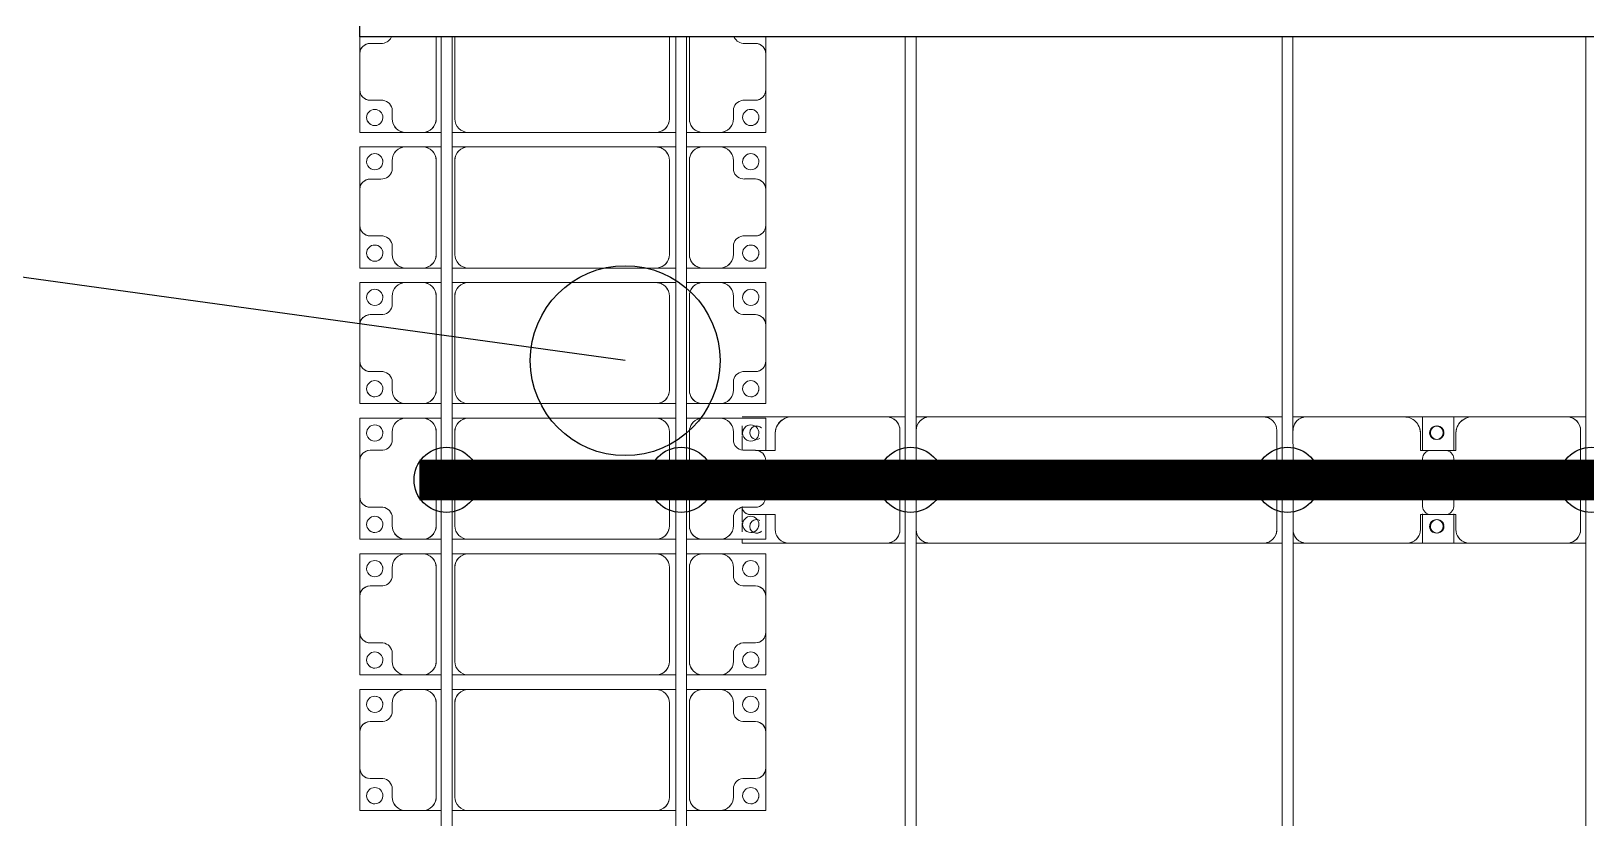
# Model space of a CAD drawing. Header units: millimetres. Extents: x -248177 to 167033, y 156986 to 268923.
# Drawn here: x -242366 to -236632, y 193500 to 196400 of the extents above; entities that cross this region are included whole.
import ezdxf

# ---------------------------------------------------------------- set-up
doc = ezdxf.new("R2010")
doc.units = ezdxf.units.MM
for name, color, linetype, lineweight in [('A-DETL-MBND', 5, 'Continuous', 9), ('A-GENM', 13, 'Continuous', 9), ('S-BEAM', 12, 'Continuous', 9)]:
    doc.layers.add(name, color=color, linetype=linetype, lineweight=lineweight)
for name, color, linetype in [('GC-BICH NEO', 6, 'Continuous'), ('GC-DAY NEO', 5, 'Continuous'), ('GC-HOP 40x60 GIA CUONG', 1, 'Continuous')]:
    doc.layers.add(name, color=color, linetype=linetype)

# ---------------------------------------------------------------- blocks, each defined once
blk = doc.blocks.new('Dai phaodi lai - DẢI PHAO ĐI LẠI-17681-BỐ TRÍ KHUNG KẾT CẤU BÈ PIN 02')
at = {"layer": 'A-GENM', "color": 7}
for p, q in [((38371.2, 748.4), (38433.1, 748.4)), ((38433.1, 748.4), (38371.2, 748.4)), ((38566.9, 748.4), (38433.1, 748.4)), ((38566.9, 748.4), (38723.2, 748.4)), ((38723.2, 748.4), (38566.9, 748.4)), ((38723.2, 748.4), (38723.2, 579.3)), ((38723.2, 579.3), (38723.2, 748.4)), ((38776.8, 748.4), (38933.1, 748.4)), ((38776.8, 579.3), (38776.8, 748.4)), ((38776.8, 748.4), (38776.8, 579.3)), ((38933.1, 748.4), (38776.8, 748.4)), ((39066.9, 748.4), (38933.1, 748.4)), ((39066.9, 748.4), (39223.2, 748.4)), ((39223.2, 748.4), (39066.9, 748.4)), ((39223.2, 748.4), (39223.2, 579.3)), ((39223.2, 579.3), (39223.2, 748.4)), ((39276.8, 748.4), (39433.1, 748.4)), ((39276.8, 579.3), (39276.8, 748.4)), ((39276.8, 748.4), (39276.8, 579.3)), ((39433.1, 748.4), (39276.8, 748.4)), ((39566.9, 748.4), (39433.1, 748.4)), ((39566.9, 748.4), (39723.2, 748.4)), ((39723.2, 748.4), (39566.9, 748.4)), ((39723.2, 748.4), (39723.2, 579.3)), ((39723.2, 579.3), (39723.2, 748.4)), ((39776.8, 748.4), (39895.4, 748.4)), ((39776.8, 579.3), (39776.8, 748.4)), ((39776.8, 748.4), (39776.8, 579.3)), ((39895.4, 748.4), (39776.8, 748.4)), ((40066.9, 748.4), (39933.1, 748.4)), ((40131.9, 748.4), (40223.2, 748.4)), ((40223.2, 748.4), (40131.9, 748.4)), ((40223.2, 748.4), (40223.2, 579.3)), ((40223.2, 579.3), (40223.2, 748.4)), ((40276.8, 748.4), (40433.1, 748.4)), ((40276.8, 579.3), (40276.8, 748.4)), ((40276.8, 748.4), (40276.8, 579.3)), ((40433.1, 748.4), (40276.8, 748.4)), ((40566.9, 748.4), (40433.1, 748.4)), ((40566.9, 748.4), (40723.2, 748.4)), ((40723.2, 748.4), (40566.9, 748.4)), ((40723.2, 748.4), (40723.2, 579.3)), ((40723.2, 579.3), (40723.2, 748.4)), ((40776.8, 748.4), (40933.1, 748.4)), ((40776.8, 579.3), (40776.8, 748.4)), ((40776.8, 748.4), (40776.8, 579.3)), ((40933.1, 748.4), (40776.8, 748.4)), ((41066.9, 748.4), (40933.1, 748.4)), ((41066.9, 748.4), (41223.2, 748.4)), ((41223.2, 748.4), (41066.9, 748.4)), ((41223.2, 748.4), (41223.2, 579.3)), ((41223.2, 579.3), (41223.2, 748.4)), ((38395.1, 710.4), (38395.1, 670.7)), ((38604.9, 670.7), (38604.9, 710.4)), ((38895.1, 710.4), (38895.1, 670.7)), ((39104.9, 670.7), (39104.9, 710.4)), ((39395.1, 710.4), (39395.1, 670.7)), ((39604.9, 670.7), (39604.9, 710.4)), ((39895.1, 710.4), (39895.1, 670.7)), ((40104.9, 670.7), (40104.9, 710.4)), ((40395.1, 710.4), (40395.1, 670.7)), ((40604.9, 670.7), (40604.9, 710.4)), ((40895.1, 710.4), (40895.1, 670.7)), ((41104.9, 670.7), (41104.9, 710.4)), ((38673.2, 629.3), (38635.7, 629.3)), ((38723.2, 516.7), (38723.2, 579.3)), ((38776.8, 579.3), (38776.8, 516.7)), ((38864.3, 629.3), (38826.8, 629.3)), ((39173.2, 629.3), (39135.7, 629.3)), ((39223.2, 516.7), (39223.2, 579.3)), ((39276.8, 579.3), (39276.8, 516.7)), ((39364.3, 629.3), (39326.8, 629.3)), ((39673.2, 629.3), (39635.7, 629.3)), ((39723.2, 516.7), (39723.2, 579.3)), ((39776.8, 579.3), (39776.8, 516.7)), ((39864.3, 629.3), (39826.8, 629.3)), ((40173.2, 629.3), (40135.7, 629.3)), ((40223.2, 516.7), (40223.2, 579.3)), ((40276.8, 579.3), (40276.8, 516.7)), ((40364.3, 629.3), (40326.8, 629.3)), ((40673.2, 629.3), (40635.7, 629.3)), ((40723.2, 516.7), (40723.2, 579.3)), ((40776.8, 579.3), (40776.8, 516.7)), ((40864.3, 629.3), (40826.8, 629.3)), ((41173.2, 629.3), (41135.7, 629.3)), ((41223.2, 516.7), (41223.2, 579.3)), ((38723.2, 516.7), (38723.2, 456.7)), ((38723.2, 516.7), (38723.2, 456.7)), ((38776.8, 456.7), (38776.8, 516.7)), ((38776.8, 456.7), (38776.8, 516.7)), ((39223.2, 516.7), (39223.2, 456.7)), ((39223.2, 516.7), (39223.2, 456.7)), ((39276.8, 456.7), (39276.8, 516.7)), ((39276.8, 456.7), (39276.8, 516.7)), ((39723.2, 516.7), (39723.2, 456.7)), ((39723.2, 516.7), (39723.2, 456.7)), ((39776.8, 456.7), (39776.8, 516.7)), ((39776.8, 456.7), (39776.8, 516.7)), ((40223.2, 516.7), (40223.2, 456.7)), ((40223.2, 516.7), (40223.2, 456.7)), ((40276.8, 456.7), (40276.8, 516.7)), ((40276.8, 456.7), (40276.8, 516.7)), ((40723.2, 516.7), (40723.2, 456.7)), ((40723.2, 516.7), (40723.2, 456.7)), ((40776.8, 456.7), (40776.8, 516.7)), ((40776.8, 456.7), (40776.8, 516.7)), ((41223.2, 516.7), (41223.2, 456.7)), ((41223.2, 516.7), (41223.2, 456.7)), ((38371.2, 466.7), (38673.2, 466.7)), ((38826.8, 466.7), (39173.2, 466.7)), ((39326.8, 466.7), (39673.2, 466.7)), ((39826.8, 466.7), (40173.2, 466.7)), ((40326.8, 466.7), (40673.2, 466.7)), ((40826.8, 466.7), (41173.2, 466.7)), ((38723.2, 416.7), (38723.2, 343.3)), ((38723.2, 416.7), (38723.2, 343.3)), ((38776.8, 343.3), (38776.8, 416.7)), ((38776.8, 343.3), (38776.8, 416.7)), ((39223.2, 416.7), (39223.2, 343.3)), ((39223.2, 416.7), (39223.2, 343.3)), ((39276.8, 343.3), (39276.8, 416.7)), ((39276.8, 343.3), (39276.8, 416.7)), ((39723.2, 416.7), (39723.2, 343.3)), ((39723.2, 416.7), (39723.2, 343.3)), ((39776.8, 343.3), (39776.8, 416.7)), ((39776.8, 343.3), (39776.8, 416.7)), ((40223.2, 416.7), (40223.2, 343.3)), ((40223.2, 416.7), (40223.2, 343.3)), ((40276.8, 343.3), (40276.8, 416.7)), ((40276.8, 343.3), (40276.8, 416.7)), ((40723.2, 416.7), (40723.2, 343.3)), ((40723.2, 416.7), (40723.2, 343.3)), ((40776.8, 343.3), (40776.8, 416.7)), ((40776.8, 343.3), (40776.8, 416.7)), ((41223.2, 416.7), (41223.2, 343.3)), ((41223.2, 416.7), (41223.2, 343.3)), ((38673.2, 393.3), (38371.2, 393.3)), ((39173.2, 393.3), (38826.8, 393.3)), ((39673.2, 393.3), (39326.8, 393.3)), ((40173.2, 393.3), (39826.8, 393.3)), ((40673.2, 393.3), (40326.8, 393.3)), ((41173.2, 393.3), (40826.8, 393.3)), ((38723.2, -348.3), (38723.2, 343.3)), ((38776.8, 343.3), (38776.8, -348.3)), ((39223.2, -348.3), (39223.2, 343.3)), ((39276.8, 343.3), (39276.8, -348.3)), ((39723.2, -348.3), (39723.2, 343.3)), ((39776.8, 343.3), (39776.8, -348.3)), ((40223.2, -348.3), (40223.2, 343.3)), ((40276.8, 343.3), (40276.8, -348.3)), ((40723.2, -348.3), (40723.2, 343.3)), ((40776.8, 343.3), (40776.8, -348.3)), ((41223.2, -348.3), (41223.2, 343.3)), ((38371.2, -398.3), (38673.2, -398.3)), ((38723.2, -348.3), (38723.2, -408.3)), ((38723.2, -348.3), (38723.2, -408.3)), ((38776.8, -408.3), (38776.8, -348.3)), ((38776.8, -408.3), (38776.8, -348.3)), ((38826.8, -398.3), (39173.2, -398.3)), ((39223.2, -348.3), (39223.2, -408.3)), ((39223.2, -348.3), (39223.2, -408.3)), ((39276.8, -408.3), (39276.8, -348.3)), ((39276.8, -408.3), (39276.8, -348.3)), ((39326.8, -398.3), (39673.2, -398.3)), ((39723.2, -348.3), (39723.2, -408.3)), ((39723.2, -348.3), (39723.2, -408.3)), ((39776.8, -408.3), (39776.8, -348.3)), ((39776.8, -408.3), (39776.8, -348.3)), ((39826.8, -398.3), (40173.2, -398.3)), ((40223.2, -348.3), (40223.2, -408.3)), ((40223.2, -348.3), (40223.2, -408.3)), ((40276.8, -408.3), (40276.8, -348.3)), ((40276.8, -408.3), (40276.8, -348.3)), ((40326.8, -398.3), (40673.2, -398.3)), ((40723.2, -348.3), (40723.2, -408.3)), ((40723.2, -348.3), (40723.2, -408.3)), ((40776.8, -408.3), (40776.8, -348.3)), ((40776.8, -408.3), (40776.8, -348.3)), ((40826.8, -398.3), (41173.2, -398.3)), ((41223.2, -348.3), (41223.2, -408.3)), ((41223.2, -348.3), (41223.2, -408.3)), ((38723.2, -448.3), (38723.2, -516.7)), ((38723.2, -448.3), (38723.2, -516.7)), ((38776.8, -516.7), (38776.8, -448.3)), ((38776.8, -516.7), (38776.8, -448.3)), ((39223.2, -448.3), (39223.2, -516.7)), ((39223.2, -448.3), (39223.2, -516.7)), ((39276.8, -516.7), (39276.8, -448.3)), ((39276.8, -516.7), (39276.8, -448.3)), ((39723.2, -448.3), (39723.2, -516.7)), ((39723.2, -448.3), (39723.2, -516.7)), ((39776.8, -516.7), (39776.8, -448.3)), ((39776.8, -516.7), (39776.8, -448.3)), ((40223.2, -448.3), (40223.2, -516.7)), ((40223.2, -448.3), (40223.2, -516.7)), ((40276.8, -516.7), (40276.8, -448.3)), ((40276.8, -516.7), (40276.8, -448.3)), ((40723.2, -448.3), (40723.2, -516.7)), ((40723.2, -448.3), (40723.2, -516.7)), ((40776.8, -516.7), (40776.8, -448.3)), ((40776.8, -516.7), (40776.8, -448.3)), ((41223.2, -448.3), (41223.2, -516.7)), ((41223.2, -448.3), (41223.2, -516.7)), ((38673.2, -466.7), (38371.2, -466.7)), ((39173.2, -466.7), (38826.8, -466.7)), ((39673.2, -466.7), (39326.8, -466.7)), ((40173.2, -466.7), (39826.8, -466.7)), ((40673.2, -466.7), (40326.8, -466.7)), ((41173.2, -466.7), (40826.8, -466.7)), ((38723.2, -579.3), (38723.2, -516.7)), ((38776.8, -516.7), (38776.8, -579.3)), ((39223.2, -579.3), (39223.2, -516.7)), ((39276.8, -516.7), (39276.8, -579.3)), ((39723.2, -579.3), (39723.2, -516.7)), ((39776.8, -516.7), (39776.8, -579.3)), ((40223.2, -579.3), (40223.2, -516.7)), ((40276.8, -516.7), (40276.8, -579.3)), ((40723.2, -579.3), (40723.2, -516.7)), ((40776.8, -516.7), (40776.8, -579.3)), ((41223.2, -579.3), (41223.2, -516.7)), ((38635.7, -629.3), (38673.2, -629.3)), ((38723.2, -579.3), (38723.2, -748.4)), ((38723.2, -748.4), (38723.2, -579.3)), ((38776.8, -748.4), (38776.8, -579.3)), ((38776.8, -579.3), (38776.8, -748.4)), ((38826.8, -629.3), (38864.3, -629.3)), ((39135.7, -629.3), (39173.2, -629.3)), ((39223.2, -579.3), (39223.2, -748.4)), ((39223.2, -748.4), (39223.2, -579.3)), ((39276.8, -748.4), (39276.8, -579.3)), ((39276.8, -579.3), (39276.8, -748.4)), ((39326.8, -629.3), (39364.3, -629.3)), ((39635.7, -629.3), (39673.2, -629.3)), ((39723.2, -579.3), (39723.2, -748.4)), ((39723.2, -748.4), (39723.2, -579.3)), ((39776.8, -748.4), (39776.8, -579.3)), ((39776.8, -579.3), (39776.8, -748.4)), ((39826.8, -629.3), (39864.3, -629.3)), ((40135.7, -629.3), (40173.2, -629.3)), ((40223.2, -579.3), (40223.2, -748.4)), ((40223.2, -748.4), (40223.2, -579.3)), ((40276.8, -748.4), (40276.8, -579.3)), ((40276.8, -579.3), (40276.8, -748.4)), ((40326.8, -629.3), (40364.3, -629.3)), ((40635.7, -629.3), (40673.2, -629.3)), ((40723.2, -579.3), (40723.2, -748.4)), ((40723.2, -748.4), (40723.2, -579.3)), ((40776.8, -748.4), (40776.8, -579.3)), ((40776.8, -579.3), (40776.8, -748.4)), ((40826.8, -629.3), (40864.3, -629.3)), ((41135.7, -629.3), (41173.2, -629.3)), ((41223.2, -579.3), (41223.2, -748.4)), ((41223.2, -748.4), (41223.2, -579.3)), ((38395.1, -670.7), (38395.1, -710.4)), ((38604.9, -710.4), (38604.9, -670.7)), ((38895.1, -670.7), (38895.1, -710.4)), ((39104.9, -710.4), (39104.9, -670.7)), ((39395.1, -670.7), (39395.1, -710.4)), ((39604.9, -710.4), (39604.9, -670.7)), ((39895.1, -670.7), (39895.1, -710.4)), ((40104.9, -710.4), (40104.9, -670.7)), ((40395.1, -670.7), (40395.1, -710.4)), ((40604.9, -710.4), (40604.9, -670.7)), ((40895.1, -670.7), (40895.1, -710.4)), ((41104.9, -710.4), (41104.9, -670.7)), ((38433.1, -748.4), (38371.2, -748.4)), ((38371.2, -748.4), (38433.1, -748.4)), ((38433.1, -748.4), (38566.9, -748.4)), ((38723.2, -748.4), (38566.9, -748.4)), ((38566.9, -748.4), (38723.2, -748.4)), ((38933.1, -748.4), (38776.8, -748.4)), ((38776.8, -748.4), (38933.1, -748.4)), ((38933.1, -748.4), (39066.9, -748.4)), ((39223.2, -748.4), (39066.9, -748.4)), ((39066.9, -748.4), (39223.2, -748.4)), ((39433.1, -748.4), (39276.8, -748.4)), ((39276.8, -748.4), (39433.1, -748.4)), ((39433.1, -748.4), (39566.9, -748.4)), ((39723.2, -748.4), (39566.9, -748.4)), ((39566.9, -748.4), (39723.2, -748.4)), ((39933.1, -748.4), (39776.8, -748.4)), ((39776.8, -748.4), (39933.1, -748.4)), ((39933.1, -748.4), (40066.9, -748.4)), ((40223.2, -748.4), (40066.9, -748.4)), ((40066.9, -748.4), (40223.2, -748.4)), ((40433.1, -748.4), (40276.8, -748.4)), ((40276.8, -748.4), (40433.1, -748.4)), ((40433.1, -748.4), (40566.9, -748.4)), ((40723.2, -748.4), (40566.9, -748.4)), ((40566.9, -748.4), (40723.2, -748.4)), ((40933.1, -748.4), (40776.8, -748.4)), ((40776.8, -748.4), (40933.1, -748.4)), ((40933.1, -748.4), (41066.9, -748.4)), ((41223.2, -748.4), (41066.9, -748.4)), ((41066.9, -748.4), (41223.2, -748.4))]:
    blk.add_line(p, q, dxfattribs=at)
for centre, radius, start, end in [((38433.1, 710.4), 38, 90, 180), ((38433.1, 710.4), 38, 90, 180), ((38433.1, 710.4), 38, 90, 105), ((38433.1, 710.4), 38, 90, 105), ((38566.9, 710.4), 38, 0, 90), ((38566.9, 710.4), 38, 75, 90), ((38566.9, 710.4), 38, 0, 90), ((38566.9, 710.4), 38, 75, 90), ((38933.1, 710.4), 38, 90, 180), ((38933.1, 710.4), 38, 90, 180), ((38933.1, 710.4), 38, 90, 105), ((38933.1, 710.4), 38, 90, 105), ((39066.9, 710.4), 38, 0, 90), ((39066.9, 710.4), 38, 75, 90), ((39066.9, 710.4), 38, 0, 90), ((39066.9, 710.4), 38, 75, 90), ((39433.1, 710.4), 38, 90, 180), ((39433.1, 710.4), 38, 90, 180), ((39433.1, 710.4), 38, 90, 105), ((39433.1, 710.4), 38, 90, 105), ((39566.9, 710.4), 38, 360, 90), ((39566.9, 710.4), 38, 75, 90), ((39566.9, 710.4), 38, 360, 90), ((39566.9, 710.4), 38, 75, 90), ((39933.1, 710.4), 38, 90, 180), ((40066.9, 710.4), 38, 0, 90), ((40433.1, 710.4), 38, 90, 180), ((40433.1, 710.4), 38, 90, 180), ((40433.1, 710.4), 38, 90, 105), ((40433.1, 710.4), 38, 90, 105), ((40566.9, 710.4), 38, 360, 90), ((40566.9, 710.4), 38, 75, 90), ((40566.9, 710.4), 38, 360, 90), ((40566.9, 710.4), 38, 75, 90), ((40933.1, 710.4), 38, 90, 180), ((40933.1, 710.4), 38, 90, 180), ((40933.1, 710.4), 38, 90, 105), ((40933.1, 710.4), 38, 90, 105), ((41066.9, 710.4), 38, 0, 90), ((41066.9, 710.4), 38, 75, 90), ((41066.9, 710.4), 38, 0, 90), ((41066.9, 710.4), 38, 75, 90), ((38433.1, 710.4), 38, 120, 180), ((38433.1, 710.4), 38, 120, 180), ((38566.9, 710.4), 38, 0, 60), ((38566.9, 710.4), 38, 0, 60), ((38668.4, 693.3), 30, 90, 270), ((38668.4, 693.3), 30, 90, 270), ((38668.4, 693.3), 30, 270, 90), ((38668.4, 693.3), 30, 0, 90), ((38831.6, 693.3), 30, 90, 270), ((38831.6, 693.3), 30, 90, 180), ((38831.6, 693.3), 30, 270, 90), ((38831.6, 693.3), 30, 270, 90), ((38933.1, 710.4), 38, 120, 180), ((38933.1, 710.4), 38, 120, 180), ((39066.9, 710.4), 38, 0, 60), ((39066.9, 710.4), 38, 0, 60), ((39168.4, 693.3), 30, 90, 270), ((39168.4, 693.3), 30, 90, 270), ((39168.4, 693.3), 30, 270, 90), ((39168.4, 693.3), 30, 0, 90), ((39331.6, 693.3), 30, 90, 270), ((39331.6, 693.3), 30, 90, 180), ((39331.6, 693.3), 30, 270, 90), ((39331.6, 693.3), 30, 270, 90), ((39433.1, 710.4), 38, 120, 180), ((39433.1, 710.4), 38, 120, 180), ((39566.9, 710.4), 38, 360, 60), ((39566.9, 710.4), 38, 0, 60), ((39668.4, 693.3), 30, 90, 270), ((39668.4, 693.3), 30, 90, 270), ((39668.4, 693.3), 30, 270, 90), ((39668.4, 693.3), 30, 0, 90), ((39831.6, 693.3), 30, 90, 270), ((39831.6, 693.3), 30, 90, 180), ((39831.6, 693.3), 30, 270, 90), ((39831.6, 693.3), 30, 270, 90), ((40168.4, 693.3), 30, 90, 270), ((40168.4, 693.3), 30, 90, 270), ((40168.4, 693.3), 30, 270, 90), ((40168.4, 693.3), 30, 0, 90), ((40331.6, 693.3), 30, 90, 270), ((40331.6, 693.3), 30, 90, 180), ((40331.6, 693.3), 30, 270, 90), ((40331.6, 693.3), 30, 270, 90), ((40433.1, 710.4), 38, 120, 180), ((40433.1, 710.4), 38, 120, 180), ((40566.9, 710.4), 38, 360, 60), ((40566.9, 710.4), 38, 360, 60), ((40668.4, 693.3), 30, 90, 270), ((40668.4, 693.3), 30, 90, 270), ((40668.4, 693.3), 30, 270, 90), ((40668.4, 693.3), 30, 0, 90), ((40831.6, 693.3), 30, 90, 270), ((40831.6, 693.3), 30, 90, 180), ((40831.6, 693.3), 30, 270, 90), ((40831.6, 693.3), 30, 270, 90), ((40933.1, 710.4), 38, 120, 180), ((40933.1, 710.4), 38, 120, 180), ((41066.9, 710.4), 38, 0, 60), ((41066.9, 710.4), 38, 0, 60), ((41168.4, 693.3), 30, 90, 270), ((41168.4, 693.3), 30, 90, 270), ((41168.4, 693.3), 30, 270, 90), ((41168.4, 693.3), 30, 0, 90), ((38355.2, 668.2), 40, 296.57513, 3.50807), ((38644.8, 668.2), 40, 176.49193, 256.81146), ((38668.4, 693.3), 30, 270, 345), ((38831.6, 693.3), 30, 195, 270), ((38855.2, 668.2), 40, 283.18854, 3.50807), ((39144.8, 668.2), 40, 176.49193, 256.81146), ((39168.4, 693.3), 30, 270, 345), ((39331.6, 693.3), 30, 195, 270), ((39355.2, 668.2), 40, 283.18854, 3.50807), ((39644.8, 668.2), 40, 176.49193, 256.81146), ((39668.4, 693.3), 30, 270, 345), ((39831.6, 693.3), 30, 195, 270), ((39855.2, 668.2), 40, 283.18854, 3.50807), ((40144.8, 668.2), 40, 176.49193, 256.81146), ((40168.4, 693.3), 30, 270, 345), ((40331.6, 693.3), 30, 195, 270), ((40355.2, 668.2), 40, 283.18854, 3.50807), ((40644.8, 668.2), 40, 176.49193, 256.81146), ((40668.4, 693.3), 30, 270, 345), ((40831.6, 693.3), 30, 195, 270), ((40855.2, 668.2), 40, 283.18854, 3.50807), ((41144.8, 668.2), 40, 176.49193, 256.81146), ((41168.4, 693.3), 30, 270, 345), ((38673.2, 579.3), 50, 0, 90), ((38673.2, 579.3), 50, 15, 90), ((38826.8, 579.3), 50, 90, 180), ((38826.8, 579.3), 50, 90, 165), ((39173.2, 579.3), 50, 360, 90), ((39173.2, 579.3), 50, 15, 90), ((39326.8, 579.3), 50, 90, 180), ((39326.8, 579.3), 50, 90, 165), ((39673.2, 579.3), 50, 360, 90), ((39673.2, 579.3), 50, 15, 90), ((39826.8, 579.3), 50, 90, 180), ((39826.8, 579.3), 50, 90, 165), ((40173.2, 579.3), 50, 0, 90), ((40173.2, 579.3), 50, 15, 90), ((40326.8, 579.3), 50, 90, 180), ((40326.8, 579.3), 50, 90, 165), ((40673.2, 579.3), 50, 0, 90), ((40673.2, 579.3), 50, 15, 90), ((40826.8, 579.3), 50, 90, 180), ((40826.8, 579.3), 50, 90, 165), ((41173.2, 579.3), 50, 0, 90), ((41173.2, 579.3), 50, 15, 90), ((38673.2, 516.7), 50, 270, 360), ((38826.8, 516.7), 50, 180, 270), ((39173.2, 516.7), 50, 270, 0), ((39326.8, 516.7), 50, 180, 270), ((39673.2, 516.7), 50, 270, 360), ((39826.8, 516.7), 50, 180, 270), ((40173.2, 516.7), 50, 270, 0), ((40326.8, 516.7), 50, 180, 270), ((40673.2, 516.7), 50, 270, 360), ((40826.8, 516.7), 50, 180, 270), ((41173.2, 516.7), 50, 270, 0), ((38673.2, 516.7), 50, 270, 345), ((38826.8, 516.7), 50, 195, 270), ((39173.2, 516.7), 50, 270, 345), ((39326.8, 516.7), 50, 195, 270), ((39673.2, 516.7), 50, 270, 345), ((39826.8, 516.7), 50, 195, 270), ((40173.2, 516.7), 50, 270, 345), ((40326.8, 516.7), 50, 195, 270), ((40673.2, 516.7), 50, 270, 345), ((40826.8, 516.7), 50, 195, 270), ((41173.2, 516.7), 50, 270, 345), ((38673.2, 343.3), 50, 360, 90), ((38673.2, 343.3), 50, 360, 75), ((38826.8, 343.3), 50, 90, 180), ((38826.8, 343.3), 50, 150, 180), ((38826.8, 343.3), 50, 105, 135), ((39173.2, 343.3), 50, 360, 90), ((39173.2, 343.3), 50, 360, 75), ((39326.8, 343.3), 50, 90, 180), ((39326.8, 343.3), 50, 150, 180), ((39326.8, 343.3), 50, 105, 135), ((39673.2, 343.3), 50, 360, 90), ((39673.2, 343.3), 50, 360, 75), ((39826.8, 343.3), 50, 90, 180), ((39826.8, 343.3), 50, 150, 180), ((39826.8, 343.3), 50, 105, 135), ((40173.2, 343.3), 50, 360, 90), ((40173.2, 343.3), 50, 360, 75), ((40326.8, 343.3), 50, 90, 180), ((40326.8, 343.3), 50, 150, 180), ((40326.8, 343.3), 50, 105, 135), ((40673.2, 343.3), 50, 360, 90), ((40673.2, 343.3), 50, 360, 75), ((40826.8, 343.3), 50, 90, 180), ((40826.8, 343.3), 50, 150, 180), ((40826.8, 343.3), 50, 105, 135), ((41173.2, 343.3), 50, 360, 90), ((41173.2, 343.3), 50, 360, 75), ((38673.2, -348.3), 50, 270, 360), ((38673.2, -348.3), 50, 270, 360), ((38826.8, -348.3), 50, 180, 270), ((38826.8, -348.3), 50, 195, 270), ((39173.2, -348.3), 50, 270, 0), ((39173.2, -348.3), 50, 270, 0), ((39326.8, -348.3), 50, 180, 270), ((39326.8, -348.3), 50, 195, 270), ((39673.2, -348.3), 50, 270, 360), ((39673.2, -348.3), 50, 270, 360), ((39826.8, -348.3), 50, 180, 270), ((39826.8, -348.3), 50, 195, 270), ((40173.2, -348.3), 50, 270, 360), ((40173.2, -348.3), 50, 270, 360), ((40326.8, -348.3), 50, 180, 270), ((40326.8, -348.3), 50, 195, 270), ((40673.2, -348.3), 50, 270, 360), ((40673.2, -348.3), 50, 270, 360), ((40826.8, -348.3), 50, 180, 270), ((40826.8, -348.3), 50, 195, 270), ((41173.2, -348.3), 50, 270, 360), ((41173.2, -348.3), 50, 270, 360), ((38673.2, -516.7), 50, 360, 90), ((38673.2, -516.7), 50, 15, 90), ((38826.8, -516.7), 50, 90, 180), ((38826.8, -516.7), 50, 90, 165), ((39173.2, -516.7), 50, 0, 90), ((39173.2, -516.7), 50, 15, 90), ((39326.8, -516.7), 50, 90, 180), ((39326.8, -516.7), 50, 90, 165), ((39673.2, -516.7), 50, 360, 90), ((39673.2, -516.7), 50, 15, 90), ((39826.8, -516.7), 50, 90, 180), ((39826.8, -516.7), 50, 90, 165), ((40173.2, -516.7), 50, 360, 90), ((40173.2, -516.7), 50, 15, 90), ((40326.8, -516.7), 50, 90, 180), ((40326.8, -516.7), 50, 90, 165), ((40673.2, -516.7), 50, 0, 90), ((40673.2, -516.7), 50, 15, 90), ((40826.8, -516.7), 50, 90, 180), ((40826.8, -516.7), 50, 90, 165), ((41173.2, -516.7), 50, 360, 90), ((41173.2, -516.7), 50, 15, 90), ((38644.8, -668.2), 40, 103.18854, 183.50807), ((38673.2, -579.3), 50, 270, 0), ((38673.2, -579.3), 50, 270, 345), ((38826.8, -579.3), 50, 180, 270), ((38826.8, -579.3), 50, 195, 270), ((38855.2, -668.2), 40, 356.49193, 76.81146), ((39144.8, -668.2), 40, 103.18854, 183.50807), ((39173.2, -579.3), 50, 270, 0), ((39173.2, -579.3), 50, 270, 345), ((39326.8, -579.3), 50, 180, 270), ((39326.8, -579.3), 50, 195, 270), ((39355.2, -668.2), 40, 356.49193, 76.81146), ((39644.8, -668.2), 40, 103.18854, 183.50807), ((39673.2, -579.3), 50, 270, 360), ((39673.2, -579.3), 50, 270, 345), ((39826.8, -579.3), 50, 180, 270), ((39826.8, -579.3), 50, 195, 270), ((39855.2, -668.2), 40, 356.49193, 76.81146), ((40144.8, -668.2), 40, 103.18854, 183.50807), ((40173.2, -579.3), 50, 270, 0), ((40173.2, -579.3), 50, 270, 345), ((40326.8, -579.3), 50, 180, 270), ((40326.8, -579.3), 50, 195, 270), ((40355.2, -668.2), 40, 356.49193, 76.81146), ((40644.8, -668.2), 40, 103.18854, 183.50807), ((40673.2, -579.3), 50, 270, 360), ((40673.2, -579.3), 50, 270, 345), ((40826.8, -579.3), 50, 180, 270), ((40826.8, -579.3), 50, 195, 270), ((40855.2, -668.2), 40, 356.49193, 76.81146), ((41144.8, -668.2), 40, 103.18854, 183.50807), ((41173.2, -579.3), 50, 270, 360), ((41173.2, -579.3), 50, 270, 345), ((38355.2, -668.2), 40, 356.49193, 63.42487), ((38668.4, -693.3), 30, 90, 270), ((38668.4, -693.3), 30, 90, 270), ((38668.4, -693.3), 30, 270, 90), ((38668.4, -693.3), 30, 15, 90), ((38831.6, -693.3), 30, 90, 270), ((38831.6, -693.3), 30, 90, 165), ((38831.6, -693.3), 30, 270, 90), ((38831.6, -693.3), 30, 270, 90), ((39168.4, -693.3), 30, 90, 270), ((39168.4, -693.3), 30, 90, 270), ((39168.4, -693.3), 30, 270, 90), ((39168.4, -693.3), 30, 15, 90), ((39331.6, -693.3), 30, 90, 270), ((39331.6, -693.3), 30, 90, 165), ((39331.6, -693.3), 30, 270, 90), ((39331.6, -693.3), 30, 270, 90), ((39668.4, -693.3), 30, 90, 270), ((39668.4, -693.3), 30, 90, 270), ((39668.4, -693.3), 30, 270, 90), ((39668.4, -693.3), 30, 15, 90), ((39831.6, -693.3), 30, 90, 270), ((39831.6, -693.3), 30, 90, 165), ((39831.6, -693.3), 30, 270, 90), ((39831.6, -693.3), 30, 270, 90), ((40168.4, -693.3), 30, 90, 270), ((40168.4, -693.3), 30, 90, 270), ((40168.4, -693.3), 30, 270, 90), ((40168.4, -693.3), 30, 15, 90), ((40331.6, -693.3), 30, 90, 270), ((40331.6, -693.3), 30, 90, 165), ((40331.6, -693.3), 30, 270, 90), ((40331.6, -693.3), 30, 270, 90), ((40668.4, -693.3), 30, 90, 270), ((40668.4, -693.3), 30, 90, 270), ((40668.4, -693.3), 30, 270, 90), ((40668.4, -693.3), 30, 15, 90), ((40831.6, -693.3), 30, 90, 270), ((40831.6, -693.3), 30, 90, 165), ((40831.6, -693.3), 30, 270, 90), ((40831.6, -693.3), 30, 270, 90), ((41168.4, -693.3), 30, 90, 270), ((41168.4, -693.3), 30, 90, 270), ((41168.4, -693.3), 30, 270, 90), ((41168.4, -693.3), 30, 15, 90), ((38433.1, -710.4), 38, 180, 270), ((38433.1, -710.4), 38, 180, 240), ((38433.1, -710.4), 38, 180, 270), ((38433.1, -710.4), 38, 180, 240), ((38566.9, -710.4), 38, 270, 360), ((38566.9, -710.4), 38, 270, 360), ((38566.9, -710.4), 38, 300, 360), ((38566.9, -710.4), 38, 300, 360), ((38668.4, -693.3), 30, 270, 360), ((38831.6, -693.3), 30, 180, 270), ((38933.1, -710.4), 38, 180, 270), ((38933.1, -710.4), 38, 180, 240), ((38933.1, -710.4), 38, 180, 270), ((38933.1, -710.4), 38, 180, 240), ((39066.9, -710.4), 38, 270, 0), ((39066.9, -710.4), 38, 270, 0), ((39066.9, -710.4), 38, 300, 0), ((39066.9, -710.4), 38, 300, 0), ((39168.4, -693.3), 30, 270, 360), ((39331.6, -693.3), 30, 180, 270), ((39433.1, -710.4), 38, 180, 270), ((39433.1, -710.4), 38, 180, 240), ((39433.1, -710.4), 38, 180, 270), ((39433.1, -710.4), 38, 180, 240), ((39566.9, -710.4), 38, 270, 0), ((39566.9, -710.4), 38, 270, 0), ((39566.9, -710.4), 38, 300, 0), ((39566.9, -710.4), 38, 300, 0), ((39668.4, -693.3), 30, 270, 360), ((39831.6, -693.3), 30, 180, 270), ((39933.1, -710.4), 38, 180, 270), ((39933.1, -710.4), 38, 180, 240), ((39933.1, -710.4), 38, 180, 270), ((39933.1, -710.4), 38, 180, 240), ((40066.9, -710.4), 38, 270, 360), ((40066.9, -710.4), 38, 270, 360), ((40066.9, -710.4), 38, 300, 360), ((40066.9, -710.4), 38, 300, 360), ((40168.4, -693.3), 30, 270, 360), ((40331.6, -693.3), 30, 180, 270), ((40433.1, -710.4), 38, 180, 270), ((40433.1, -710.4), 38, 180, 240), ((40433.1, -710.4), 38, 180, 270), ((40433.1, -710.4), 38, 180, 240), ((40566.9, -710.4), 38, 270, 0), ((40566.9, -710.4), 38, 270, 0), ((40566.9, -710.4), 38, 300, 0), ((40566.9, -710.4), 38, 300, 0), ((40668.4, -693.3), 30, 270, 0), ((40831.6, -693.3), 30, 180, 270), ((40933.1, -710.4), 38, 180, 270), ((40933.1, -710.4), 38, 180, 240), ((40933.1, -710.4), 38, 180, 270), ((40933.1, -710.4), 38, 180, 240), ((41066.9, -710.4), 38, 270, 360), ((41066.9, -710.4), 38, 270, 360), ((41066.9, -710.4), 38, 300, 360), ((41066.9, -710.4), 38, 300, 360), ((41168.4, -693.3), 30, 270, 360), ((38433.1, -710.4), 38, 255, 270), ((38433.1, -710.4), 38, 255, 270), ((38566.9, -710.4), 38, 270, 285), ((38566.9, -710.4), 38, 270, 285), ((38933.1, -710.4), 38, 255, 270), ((38933.1, -710.4), 38, 255, 270), ((39066.9, -710.4), 38, 270, 285), ((39066.9, -710.4), 38, 270, 285), ((39433.1, -710.4), 38, 255, 270), ((39433.1, -710.4), 38, 255, 270), ((39566.9, -710.4), 38, 270, 285), ((39566.9, -710.4), 38, 270, 285), ((39933.1, -710.4), 38, 255, 270), ((39933.1, -710.4), 38, 255, 270), ((40066.9, -710.4), 38, 270, 285), ((40066.9, -710.4), 38, 270, 285), ((40433.1, -710.4), 38, 255, 270), ((40433.1, -710.4), 38, 255, 270), ((40566.9, -710.4), 38, 270, 285), ((40566.9, -710.4), 38, 270, 285), ((40933.1, -710.4), 38, 255, 270), ((40933.1, -710.4), 38, 255, 270), ((41066.9, -710.4), 38, 270, 285), ((41066.9, -710.4), 38, 270, 285)]:
    blk.add_arc(centre, radius, start, end, dxfattribs=at)
blk = doc.blocks.new('Dai phao do pin - DẢI PHAO ĐỠ PIN-V17-BỐ TRÍ KHUNG KẾT CẤU BÈ PIN 02')
at = {"layer": 'A-DETL-MBND', "color": 8}
for p, q in [((-1312.2, 241.6), (-1129.7, 241.6)), ((-1129.7, 241.6), (-1312.2, 241.6)), ((-779.7, 241.6), (-1129.7, 241.6)), ((-779.7, 241.6), (-710.3, 241.6)), ((-779.7, 241.6), (-710.3, 241.6)), ((-670.3, 241.6), (-620.3, 241.6)), ((-670.3, 241.6), (-620.3, 241.6)), ((610.3, 241.6), (-620.3, 241.6)), ((610.3, 241.6), (679.7, 241.6)), ((610.3, 241.6), (679.7, 241.6)), ((719.7, 241.6), (769.7, 241.6)), ((719.7, 241.6), (769.7, 241.6)), ((1129.7, 241.6), (769.7, 241.6)), ((1129.7, 241.6), (1312.2, 241.6)), ((1312.2, 241.6), (1129.7, 241.6)), ((1197.8, 241.6), (1380.3, 241.6)), ((1197.8, 116.2), (1197.8, 241.6)), ((1380.3, 241.6), (1197.8, 241.6)), ((1312.2, 241.6), (1312.2, 116.2)), ((1730.3, 241.6), (1380.3, 241.6)), ((1730.3, 241.6), (1799.7, 241.6)), ((1730.3, 241.6), (1799.7, 241.6)), ((-1312.2, 175.5), (-1312.2, 209.2)), ((-1312.2, 209.2), (-1312.2, 175.5)), ((-1189.7, 181.6), (-1189.7, 118.2)), ((-729.7, -173.4), (-729.7, 191.6)), ((660.3, -173.4), (660.3, 191.6)), ((1189.7, 118.2), (1189.7, 181.6)), ((1320.3, 181.6), (1320.3, 118.2)), ((1780.3, -173.4), (1780.3, 191.6)), ((-1312.2, 119.2), (-1312.2, 171.9)), ((-1312.2, 171.9), (-1312.2, 119.2)), ((-1189.7, 118.2), (-1262.4, 118.2)), ((1282.2, 118.2), (1189.7, 118.2)), ((1320.3, 118.2), (1227.8, 118.2)), ((1197.8, 88.2), (1197.8, -88.2)), ((1312.2, -88.2), (1312.2, 88.2)), ((-1312.2, -144.6), (-1312.2, -91.9)), ((-1312.2, -91.9), (-1312.2, -144.6)), ((-1312.2, -181.9), (-1312.2, -148.2)), ((-1312.2, -148.2), (-1312.2, -181.9)), ((-1282.2, -118.2), (-1189.7, -118.2)), ((-1189.7, -118.2), (-1189.7, -173.4)), ((1189.7, -173.4), (1189.7, -118.2)), ((1189.7, -118.2), (1282.2, -118.2)), ((1197.8, -223.4), (1197.8, -116.2)), ((1227.8, -118.2), (1320.3, -118.2)), ((1312.2, -116.2), (1312.2, -223.4)), ((1320.3, -118.2), (1320.3, -173.4)), ((-1312.2, -223.4), (-1312.2, -208.6)), ((-1312.2, -208.6), (-1312.2, -223.4)), ((-1139.7, -223.4), (-1312.2, -223.4)), ((-1312.2, -223.4), (-1139.7, -223.4)), ((-1139.7, -223.4), (-779.7, -223.4)), ((-710.3, -223.4), (-779.7, -223.4)), ((-710.3, -223.4), (-779.7, -223.4)), ((-620.3, -223.4), (-670.3, -223.4)), ((-620.3, -223.4), (-670.3, -223.4)), ((-620.3, -223.4), (610.3, -223.4)), ((679.7, -223.4), (610.3, -223.4)), ((679.7, -223.4), (610.3, -223.4)), ((769.7, -223.4), (719.7, -223.4)), ((769.7, -223.4), (719.7, -223.4)), ((769.7, -223.4), (1139.7, -223.4)), ((1312.2, -223.4), (1139.7, -223.4)), ((1139.7, -223.4), (1312.2, -223.4)), ((1370.3, -223.4), (1197.8, -223.4)), ((1197.8, -223.4), (1370.3, -223.4)), ((1370.3, -223.4), (1730.3, -223.4)), ((1799.7, -223.4), (1730.3, -223.4)), ((1799.7, -223.4), (1730.3, -223.4))]:
    blk.add_line(p, q, dxfattribs=at)
for centre, radius, start, end in [((-1129.7, 181.6), 60, 90, 180), ((-1129.7, 181.6), 60, 120, 180), ((-779.7, 191.6), 50, 360, 90), ((-779.7, 191.6), 50, 360, 75), ((-620.3, 191.6), 50, 90, 180), ((-620.3, 191.6), 50, 105, 135), ((610.3, 191.6), 50, 360, 90), ((610.3, 191.6), 50, 60, 90), ((769.7, 191.6), 50, 90, 180), ((769.7, 191.6), 50, 105, 180), ((1129.7, 181.6), 60, 360, 90), ((1129.7, 181.6), 60, 360, 60), ((1380.3, 181.6), 60, 90, 180), ((1380.3, 181.6), 60, 120, 180), ((1730.3, 191.6), 50, 360, 90), ((1730.3, 191.6), 50, 360, 75), ((-1258.6, 183.2), 25, 45, 180), ((-1258.6, 183.2), 25, 90, 180), ((-1258.6, 183.2), 25, 180, 300), ((-1258.6, 183.2), 25, 180, 300), ((-1258.6, 183.2), 25, 45, 75), ((-620.3, 191.6), 50, 150, 180), ((610.3, 191.6), 50, 15, 30), ((1248.6, 183.2), 25, 360, 180), ((1248.6, 183.2), 25, 180, 0), ((1248.6, 183.2), 25, 360, 165), ((1251.4, 183.2), 25, 0, 180), ((1251.4, 183.2), 25, 90, 180), ((1251.4, 183.2), 25, 180, 360), ((1251.4, 183.2), 25, 180, 300), ((1248.6, 183.2), 25, 210, 360), ((1251.4, 183.2), 25, 15, 75), ((1251.4, 183.2), 25, 330, 345), ((1227.8, 88.2), 30, 90, 180), ((1282.2, 88.2), 30, 360, 90), ((-1282.2, -88.2), 30, 180, 270), ((-1282.2, -88.2), 30, 195, 210), ((-1282.2, -88.2), 30, 195, 255), ((-1282.2, -88.2), 30, 195, 210), ((-1282.2, -88.2), 30, 225, 255), ((-1282.2, -88.2), 30, 225, 255), ((1227.8, -88.2), 30, 180, 270), ((1282.2, -88.2), 30, 270, 360), ((-1258.6, -161.8), 25, 60, 180), ((-1258.6, -161.8), 25, 90, 180), ((-1258.6, -161.8), 25, 180, 315), ((-1258.6, -161.8), 25, 180, 270), ((-1258.6, -161.8), 25, 60, 75), ((1248.6, -161.8), 25, 0, 180), ((1248.6, -161.8), 25, 180, 0), ((1248.6, -161.8), 25, 105, 165), ((1248.6, -161.8), 25, 195, 360), ((1251.4, -161.8), 25, 0, 180), ((1251.4, -161.8), 25, 105, 180), ((1251.4, -161.8), 25, 180, 0), ((1251.4, -161.8), 25, 180, 270), ((1248.6, -161.8), 25, 360, 75), ((1251.4, -161.8), 25, 15, 75), ((1251.4, -161.8), 25, 285, 345), ((-1258.6, -161.8), 25, 285, 315), ((-1139.7, -173.4), 50, 180, 270), ((-1139.7, -173.4), 50, 180, 255), ((-779.7, -173.4), 50, 270, 360), ((-779.7, -173.4), 50, 285, 360), ((-620.3, -173.4), 50, 180, 270), ((-620.3, -173.4), 50, 180, 210), ((-620.3, -173.4), 50, 240, 270), ((610.3, -173.4), 50, 270, 360), ((610.3, -173.4), 50, 285, 300), ((610.3, -173.4), 50, 330, 360), ((769.7, -173.4), 50, 180, 270), ((769.7, -173.4), 50, 180, 255), ((1139.7, -173.4), 50, 270, 360), ((1139.7, -173.4), 50, 285, 360), ((1370.3, -173.4), 50, 180, 270), ((1370.3, -173.4), 50, 180, 255), ((1730.3, -173.4), 50, 270, 360), ((1730.3, -173.4), 50, 285, 360)]:
    blk.add_arc(centre, radius, start, end, dxfattribs=at)
blk = doc.blocks.new('Dầm C52 - Dầm C52-24591-BỐ TRÍ KHUNG KẾT CẤU BÈ PIN 02')
at = {"layer": 'S-BEAM', "color": 1}
for p, q in [((-17230.7, 20), (-11270.7, 20)), ((-11270.7, -20), (-17230.7, -20))]:
    blk.add_line(p, q, dxfattribs=at)
blk = doc.blocks.new('Dầm C52 - Hộp 40x60-16517-BỐ TRÍ KHUNG KẾT CẤU BÈ PIN 02')
at = {"layer": 'S-BEAM', "color": 3, "lineweight": 25}
for p, q in [((-109999.4, -20), (-109999.4, 20)), ((109999.4, -20), (-109999.4, -20))]:
    blk.add_line(p, q, dxfattribs=at)
blk = doc.blocks.new('HOBANMONG_BEPIN 2_rvt-1-BỐ TRÍ KHUNG KẾT CẤU BÈ PIN 02')
at = {"layer": 'A-GENM', "lineweight": 9}
for name, p, rotation in [('Dai phaodi lai - DẢI PHAO ĐI LẠI-17681-BỐ TRÍ KHUNG KẾT CẤU BÈ PIN 02', (-240406, 234750.3), 270.0007586098934), ('Dai phao do pin - DẢI PHAO ĐỠ PIN-V17-BỐ TRÍ KHUNG KẾT CẤU BÈ PIN 02', (-238432.3, 194736.6), 0.0007586094741477002)]:
    blk.add_blockref(name, p, dxfattribs=dict(at, rotation=rotation))
at = {"layer": 'S-BEAM', "lineweight": 9}
for name, p, rotation in [('Dầm C52 - Dầm C52-24591-BỐ TRÍ KHUNG KẾT CẤU BÈ PIN 02', (-240834, 207649.8), 90.00075860989138), ('Dầm C52 - Dầm C52-24591-BỐ TRÍ KHUNG KẾT CẤU BÈ PIN 02', (-239969, 207649.8), 90.00075860989138), ('Dầm C52 - Dầm C52-24591-BỐ TRÍ KHUNG KẾT CẤU BÈ PIN 02', (-239122.8, 207649.8), 90.00075860989138), ('Dầm C52 - Dầm C52-24591-BỐ TRÍ KHUNG KẾT CẤU BÈ PIN 02', (-237732.8, 207649.8), 90.00075860989138), ('Dầm C52 - Dầm C52-24591-BỐ TRÍ KHUNG KẾT CẤU BÈ PIN 02', (-236612.8, 207649.8), 90.00075860989138), ('Dầm C52 - Hộp 40x60-16517-BỐ TRÍ KHUNG KẾT CẤU BÈ PIN 02', (-131154.4, 196400.5), 0.0007586094741477002)]:
    blk.add_blockref(name, p, dxfattribs=dict(at, rotation=rotation))

msp = doc.modelspace()

# ---------------------------------------------------------------- linework, layer by layer
at = {"layer": 'GC-BICH NEO'}
msp.add_circle((-240175.6, 195185.6), 350, dxfattribs=at)
at = {"layer": 'GC-DAY NEO'}
msp.add_line((-240175.6, 195185.6), (-248100, 196282.4), dxfattribs=at)
at = {"layer": 'GC-HOP 40x60 GIA CUONG', "const_width": 150}
msp.add_lwpolyline([(-240934, 194746.2), (-225934, 194746.2)], dxfattribs=at)
at = {"layer": 'GC-HOP 40x60 GIA CUONG'}
for centre in [(-240834, 194746.2), (-239969, 194746.2), (-239122.8, 194746.2), (-237732.8, 194746.2), (-236612.8, 194746.2)]:
    msp.add_circle(centre, 120, dxfattribs=at)

# ---------------------------------------------------------------- block references
at = {"lineweight": 5}
msp.add_blockref('HOBANMONG_BEPIN 2_rvt-1-BỐ TRÍ KHUNG KẾT CẤU BÈ PIN 02', (0, 0), dxfattribs=at)

doc.saveas('drawing.dxf')
